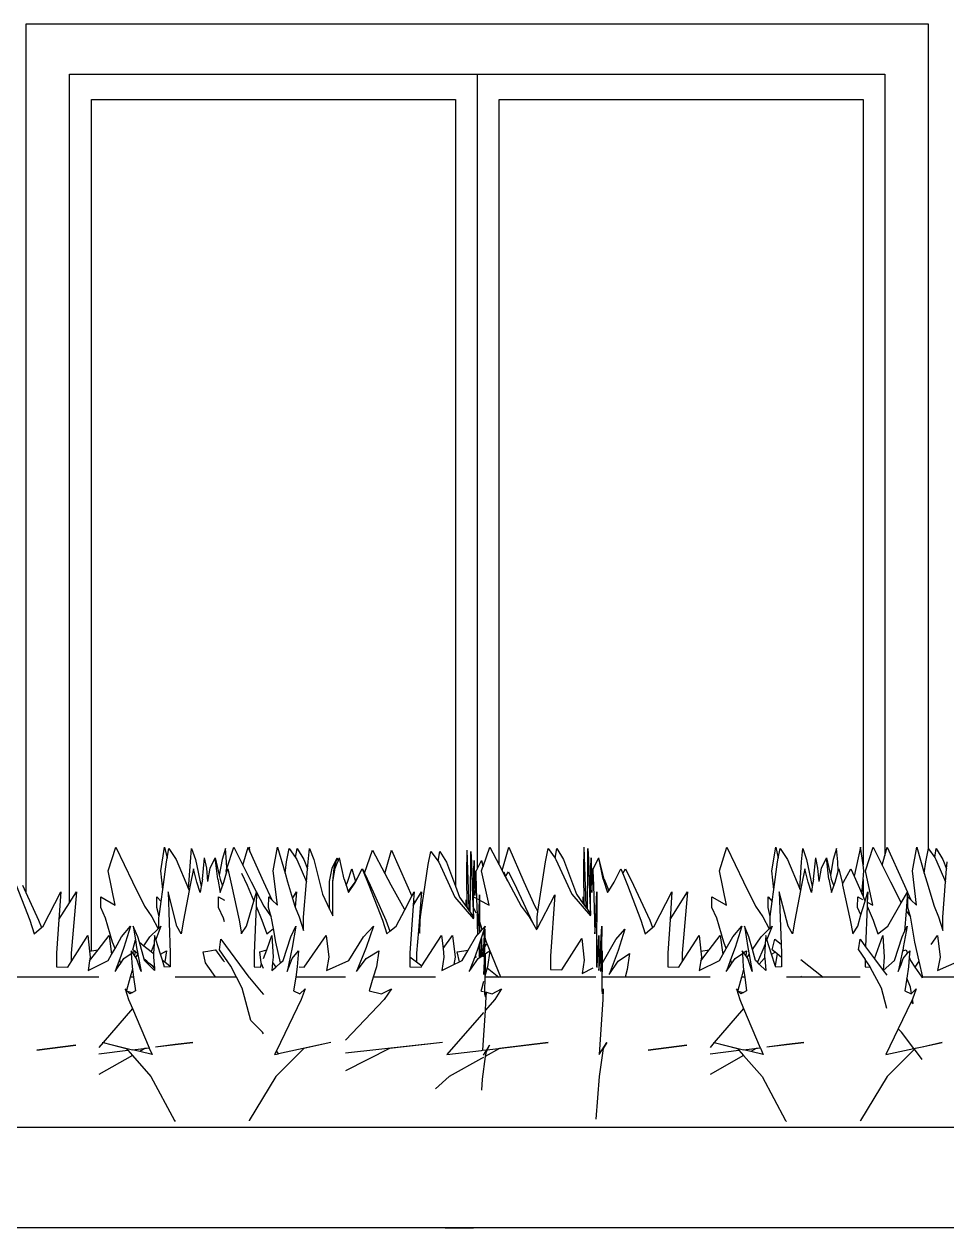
# Model space of a CAD drawing. Header units: metres. Extents: x 24.9 to 56.5, y 18.8 to 36.5.
# Drawn here: x 53.179 to 55.019, y 28.05 to 30.45 of the extents above; entities that cross this region are included whole.
import ezdxf

# ---------------------------------------------------------------- set-up
doc = ezdxf.new("R2010")
doc.units = ezdxf.units.M
doc.layers.add('Edges', color=7, linetype='Continuous')

# ---------------------------------------------------------------- blocks, each defined once
blk = doc.blocks.new('House of 70 sq. m.(753 sq.ft) bk')
at = {"layer": 'Edges'}
for p, q in [((1.9961, 0.7078), (1.9961, -1.0233)), ((3.7961, 0.7078), (1.9961, 0.7078)), ((3.7961, -0.9366), (3.7961, 0.7078)), ((2.0833, 0.6078), (2.8961, 0.6078)), ((2.0833, -1.044), (2.0833, 0.6078)), ((2.8961, 0.6078), (2.8961, -0.9771)), ((2.8961, 0.6078), (3.709, 0.6078)), ((3.709, 0.6078), (3.709, -0.9498)), ((2.1269, -1.14), (2.1269, 0.5578)), ((2.1269, 0.5578), (2.8526, 0.5578)), ((2.8526, 0.5578), (2.8526, -1.0106)), ((2.9397, -0.9685), (2.9397, 0.5578)), ((2.9397, 0.5578), (3.6654, 0.5578)), ((3.6654, 0.5578), (3.6654, -0.9685)), ((2.1606, -0.98), (2.1754, -0.9331)), ((2.1754, -0.9331), (2.2087, -1.0024)), ((2.2653, -0.98), (2.2728, -0.9331)), ((2.2728, -0.9331), (2.2781, -0.9547)), ((2.2781, -0.9547), (2.2816, -0.9359)), ((2.2816, -0.9359), (2.2961, -0.9574)), ((2.3244, -0.9621), (2.3269, -0.9359)), ((2.3269, -0.9359), (2.3343, -0.9574)), ((2.3942, -0.9359), (2.3876, -0.9574)), ((2.3964, -0.9621), (2.3942, -0.9359)), ((2.3972, -0.9754), (2.411, -0.9331)), ((2.411, -0.9331), (2.4291, -0.9692)), ((2.4291, -0.9692), (2.4395, -0.9331)), ((2.4395, -0.9331), (2.4412, -0.9369)), ((2.442, -0.9331), (2.4412, -0.9369)), ((2.4431, -0.9414), (2.442, -0.9331)), ((2.4893, -0.98), (2.4982, -0.9331)), ((2.4982, -0.9331), (2.513, -0.9846)), ((2.5162, -0.9621), (2.5213, -0.9359)), ((2.5213, -0.9359), (2.534, -0.9539)), ((2.534, -0.9539), (2.5371, -0.9359)), ((2.5371, -0.9359), (2.5504, -0.9574)), ((2.5589, -0.9621), (2.5619, -0.9359)), ((2.5619, -0.9359), (2.5705, -0.9574)), ((2.9079, -0.9715), (2.9211, -0.9331)), ((2.9211, -0.9331), (2.9397, -0.9685)), ((2.9457, -0.9798), (2.959, -0.9331)), ((2.959, -0.9331), (2.9892, -1.0024)), ((3.032, -0.9621), (3.0374, -0.9359)), ((3.0374, -0.9359), (3.0517, -0.9553)), ((3.0517, -0.9553), (3.055, -0.9359)), ((3.055, -0.9359), (3.0681, -0.9574)), ((3.1087, -0.98), (3.1097, -0.9331)), ((3.1137, -1.0505), (3.1097, -0.9331)), ((3.1167, -0.9621), (3.117, -0.9359)), ((3.117, -0.9359), (3.118, -0.9574)), ((3.379, -0.98), (3.3938, -0.9331)), ((3.3938, -0.9331), (3.4272, -1.0024)), ((3.4837, -0.98), (3.4912, -0.9331)), ((3.4912, -0.9331), (3.4965, -0.9547)), ((3.4965, -0.9547), (3.5, -0.9359)), ((3.5, -0.9359), (3.5145, -0.9574)), ((3.5428, -0.9621), (3.5453, -0.9359)), ((3.5453, -0.9359), (3.5527, -0.9574)), ((3.6126, -0.9359), (3.6061, -0.9574)), ((3.6148, -0.9621), (3.6126, -0.9359)), ((3.6604, -0.9331), (3.6478, -0.9912)), ((3.6654, -0.9685), (3.6604, -0.9331)), ((3.67, -0.98), (3.6853, -0.9331)), ((3.6853, -0.9331), (3.7034, -0.9692)), ((3.709, -0.9498), (3.7138, -0.9331)), ((3.7138, -0.9331), (3.7445, -1.0024)), ((3.7637, -0.98), (3.7725, -0.9331)), ((3.7725, -0.9331), (3.7874, -0.9846)), ((3.7905, -0.9621), (3.7956, -0.9359)), ((3.7956, -0.9359), (3.7961, -0.9366)), ((3.8083, -0.9539), (3.8114, -0.9359)), ((3.8114, -0.9359), (3.8247, -0.9574)), ((2.2767, -0.9621), (2.2781, -0.9547)), ((2.2961, -0.9574), (2.3207, -1.0162)), ((2.3343, -0.9574), (2.3458, -1.0116)), ((2.3483, -0.9967), (2.3526, -0.9542)), ((2.357, -0.975), (2.3526, -0.9542)), ((2.3641, -0.975), (2.3739, -0.9542)), ((2.3739, -0.9542), (2.3818, -0.9886)), ((2.3789, -0.9967), (2.3739, -0.9542)), ((2.3876, -0.9574), (2.3818, -0.9886)), ((2.4412, -0.9369), (2.4431, -0.9414)), ((2.4431, -0.9414), (2.4702, -1.0024)), ((2.534, -0.9539), (2.5364, -0.9574)), ((2.5364, -0.9574), (2.5557, -1.0019)), ((2.5504, -0.9574), (2.5577, -0.9765)), ((2.5705, -0.9574), (2.5879, -1.0268)), ((2.607, -0.975), (2.6172, -0.9542)), ((2.6113, -0.975), (2.6172, -0.9542)), ((2.6172, -0.9542), (2.6188, -0.9612)), ((2.6188, -0.9612), (2.6218, -0.9542)), ((2.6308, -0.9967), (2.6218, -0.9542)), ((2.6718, -0.9849), (2.6876, -0.9389)), ((2.6876, -0.9389), (2.7123, -0.9856)), ((2.7123, -0.9856), (2.7256, -0.9389)), ((2.7256, -0.9389), (2.7557, -1.0081)), ((2.7985, -0.9678), (2.8039, -0.9416)), ((2.8039, -0.9416), (2.8183, -0.961)), ((2.8183, -0.961), (2.8216, -0.9416)), ((2.8216, -0.9416), (2.8347, -0.9631)), ((2.8753, -0.9857), (2.8763, -0.9389)), ((2.8802, -1.0562), (2.8763, -0.9389)), ((2.8832, -0.9678), (2.8836, -0.9416)), ((2.8836, -0.9416), (2.8846, -0.9631)), ((2.8892, -0.9808), (2.8899, -0.9599)), ((2.8899, -0.9599), (2.8905, -0.9991)), ((2.8961, -0.9771), (2.905, -0.9599)), ((2.905, -0.9599), (2.9079, -0.9715)), ((2.905, -0.9599), (2.9075, -0.9724)), ((3.0517, -0.9553), (3.0532, -0.9574)), ((3.0532, -0.9574), (3.0849, -1.0268)), ((3.0681, -0.9574), (3.0943, -1.0268)), ((3.118, -0.9574), (3.12, -1.0268)), ((3.1226, -0.975), (3.1233, -0.9542)), ((3.1233, -0.9542), (3.1239, -0.9934)), ((3.1277, -0.975), (3.1384, -0.9542)), ((3.149, -0.9967), (3.1384, -0.9542)), ((3.1472, -0.9967), (3.1384, -0.9542)), ((3.4951, -0.9621), (3.4965, -0.9547)), ((3.5145, -0.9574), (3.5391, -1.0162)), ((3.5527, -0.9574), (3.5642, -1.0116)), ((3.5667, -0.9967), (3.5711, -0.9542)), ((3.5755, -0.975), (3.5711, -0.9542)), ((3.5826, -0.975), (3.5923, -0.9542)), ((3.5923, -0.9542), (3.6002, -0.9886)), ((3.5973, -0.9967), (3.5923, -0.9542)), ((3.6061, -0.9574), (3.6002, -0.9886)), ((3.7034, -0.9692), (3.709, -0.9498)), ((3.7961, -0.9366), (3.8083, -0.9539)), ((3.8083, -0.9539), (3.8107, -0.9574)), ((3.8107, -0.9574), (3.83, -1.0019)), ((3.8247, -0.9574), (3.832, -0.9765)), ((2.1747, -1.0488), (2.1606, -0.98)), ((2.2692, -1.0175), (2.2653, -0.98)), ((2.2692, -1.0175), (2.2767, -0.9621)), ((2.3207, -1.0162), (2.3244, -0.9621)), ((2.3307, -0.9766), (2.3241, -1.0088)), ((2.3373, -1.0027), (2.3307, -0.9766)), ((2.3592, -1.0013), (2.357, -0.975)), ((2.3592, -1.0013), (2.3641, -0.975)), ((2.3957, -0.98), (2.3972, -0.9754)), ((2.3966, -0.9842), (2.3957, -0.98)), ((2.3972, -0.9754), (2.3964, -0.9621)), ((2.3966, -0.9842), (2.3988, -0.9766)), ((2.3988, -0.9766), (2.4063, -1.0088)), ((2.4291, -0.9692), (2.4457, -1.0024)), ((2.4978, -1.0488), (2.4893, -0.98)), ((2.513, -0.9846), (2.5162, -0.9621)), ((2.5557, -1.0019), (2.5577, -0.9765)), ((2.5577, -0.9765), (2.5589, -0.9621)), ((2.6019, -1.0013), (2.607, -0.975)), ((2.6084, -1.0013), (2.6129, -0.975)), ((2.6084, -1.0013), (2.6113, -0.975)), ((2.6129, -0.975), (2.6172, -0.9651)), ((2.6172, -0.9651), (2.6188, -0.9612)), ((2.6376, -1.0027), (2.6464, -0.9766)), ((2.6464, -0.9766), (2.6532, -1.0016)), ((2.6578, -0.9939), (2.6667, -0.9766)), ((2.6667, -0.9766), (2.6672, -0.9778)), ((2.6672, -0.9778), (2.6678, -0.9766)), ((2.6672, -0.9778), (2.6802, -1.0088)), ((2.6678, -0.9766), (2.6718, -0.9849)), ((2.7839, -1.0669), (2.7985, -0.9678)), ((2.8183, -0.961), (2.8198, -0.9631)), ((2.8198, -0.9631), (2.8515, -1.0325)), ((2.8347, -0.9631), (2.8526, -1.0106)), ((2.8824, -1.0629), (2.8832, -0.9678)), ((2.8846, -0.9631), (2.8866, -1.0325)), ((2.8889, -1.007), (2.8892, -0.9808)), ((2.8931, -0.9866), (2.8932, -0.9823)), ((2.8932, -0.9823), (2.8933, -0.9853)), ((2.8933, -0.9853), (2.8943, -0.9808)), ((2.8943, -0.9808), (2.8961, -0.9771)), ((2.9049, -0.98), (2.9075, -0.9724)), ((2.9203, -1.0488), (2.9049, -0.98)), ((2.9075, -0.9724), (2.9079, -0.9715)), ((2.9397, -0.9685), (2.9457, -0.9798)), ((2.9457, -0.9798), (2.9481, -0.9843)), ((2.9481, -0.9843), (2.9491, -0.9823)), ((2.9491, -0.9823), (2.9528, -0.9914)), ((2.9528, -0.9914), (2.9584, -0.9823)), ((2.9584, -0.9823), (2.9745, -1.0145)), ((3.0173, -1.0612), (3.032, -0.9621)), ((3.1096, -1.0485), (3.1087, -0.98)), ((3.1158, -1.0571), (3.1167, -0.9621)), ((3.1223, -1.0013), (3.1226, -0.975)), ((3.1239, -0.9934), (3.1265, -0.9809)), ((3.1257, -1.0027), (3.1265, -0.9809)), ((3.1265, -0.9809), (3.1267, -0.9766)), ((3.1267, -0.9796), (3.1277, -0.975)), ((3.1267, -0.9766), (3.1267, -0.9796)), ((3.1267, -0.9796), (3.1277, -1.0088)), ((3.1692, -1.0027), (3.1825, -0.9766)), ((3.1825, -0.9766), (3.1862, -0.9857)), ((3.1862, -0.9857), (3.1918, -0.9766)), ((3.1918, -0.9766), (3.2079, -1.0088)), ((3.3931, -1.0488), (3.379, -0.98)), ((3.4876, -1.0175), (3.4837, -0.98)), ((3.4876, -1.0175), (3.4951, -0.9621)), ((3.5391, -1.0162), (3.5428, -0.9621)), ((3.5491, -0.9766), (3.5425, -1.0088)), ((3.5557, -1.0027), (3.5491, -0.9766)), ((3.5777, -1.0013), (3.5755, -0.975)), ((3.5777, -1.0013), (3.5826, -0.975)), ((3.6097, -1.0027), (3.616, -0.981)), ((3.616, -0.981), (3.6148, -0.9621)), ((3.616, -0.981), (3.6172, -0.9766)), ((3.6172, -0.9766), (3.6241, -1.0061)), ((3.6265, -1.0027), (3.6412, -0.9766)), ((3.6412, -0.9766), (3.6478, -0.9912)), ((3.667, -0.98), (3.6654, -0.9685)), ((3.6654, -0.9977), (3.667, -0.98)), ((3.6846, -1.0488), (3.67, -0.98)), ((3.7034, -0.9692), (3.72, -1.0024)), ((3.7721, -1.0488), (3.7637, -0.98)), ((3.7874, -0.9846), (3.7905, -0.9621)), ((3.83, -1.0019), (3.832, -0.9765)), ((3.832, -0.9765), (3.8332, -0.9621)), ((2.2087, -1.0024), (2.2327, -1.0505)), ((2.3439, -1.0235), (2.3373, -1.0027)), ((2.3483, -0.9967), (2.3458, -1.0116)), ((2.3789, -0.9967), (2.3838, -1.0235)), ((2.3818, -0.9886), (2.3836, -0.9967)), ((2.3836, -0.9967), (2.3886, -1.0103)), ((2.3886, -1.0103), (2.3913, -1.0027)), ((2.3913, -1.0027), (2.3966, -0.9842)), ((2.4264, -0.9847), (2.4374, -1.0088)), ((2.4457, -1.0024), (2.4562, -1.0227)), ((2.4702, -1.0024), (2.4864, -1.0378)), ((2.513, -0.9846), (2.5182, -1.0024)), ((2.5182, -1.0024), (2.5281, -1.0355)), ((2.5499, -1.0725), (2.5557, -1.0019)), ((2.6018, -1.0564), (2.6019, -1.0013)), ((2.6083, -1.0701), (2.6084, -1.0013)), ((2.6308, -0.9967), (2.6349, -1.0091)), ((2.6349, -1.0091), (2.6376, -1.0027)), ((2.639, -1.0213), (2.6526, -1.0027)), ((2.6397, -1.0235), (2.6532, -1.0027)), ((2.6526, -1.0027), (2.6532, -1.0016)), ((2.6532, -1.0027), (2.6578, -0.9939)), ((2.6532, -1.0016), (2.6578, -0.9939)), ((2.6718, -0.9849), (2.6831, -1.0088)), ((2.7123, -0.9856), (2.7242, -1.0081)), ((2.8762, -1.0542), (2.8753, -0.9857)), ((2.8889, -1.0322), (2.8889, -1.007)), ((2.8905, -0.9991), (2.8931, -0.9866)), ((2.8905, -0.9991), (2.8906, -1.0024)), ((2.8906, -1.0024), (2.8912, -1.0292)), ((2.8922, -1.0084), (2.8931, -0.9866)), ((2.8933, -0.9853), (2.8942, -1.0145)), ((2.9481, -0.9843), (2.9563, -0.9999)), ((2.9528, -0.9914), (2.9563, -0.9999)), ((2.9563, -0.9999), (2.9576, -1.0024)), ((2.9576, -1.0024), (2.9838, -1.0505)), ((2.9892, -1.0024), (3.0108, -1.0505)), ((3.1222, -1.0662), (3.1223, -1.0013)), ((3.1239, -0.9934), (3.124, -0.9967)), ((3.124, -0.9967), (3.1246, -1.0235)), ((3.1246, -1.0235), (3.1257, -1.0027)), ((3.1472, -0.9967), (3.156, -1.0235)), ((3.149, -0.9967), (3.1583, -1.0199)), ((3.1583, -1.0199), (3.1692, -1.0027)), ((3.1862, -0.9857), (3.1958, -1.0088)), ((3.4272, -1.0024), (3.4511, -1.0505)), ((3.5623, -1.0235), (3.5557, -1.0027)), ((3.5667, -0.9967), (3.5642, -1.0116)), ((3.5973, -0.9967), (3.6023, -1.0235)), ((3.6002, -0.9886), (3.6021, -0.9967)), ((3.6021, -0.9967), (3.607, -1.0103)), ((3.607, -1.0103), (3.6097, -1.0027)), ((3.6241, -1.0061), (3.6265, -1.0027)), ((3.6241, -1.0061), (3.6247, -1.0088)), ((3.6478, -0.9912), (3.6558, -1.0088)), ((3.6629, -1.0254), (3.6654, -0.9977)), ((3.6654, -0.9977), (3.6654, -1.0314)), ((3.72, -1.0024), (3.7415, -1.0441)), ((3.7445, -1.0024), (3.7538, -1.0228)), ((3.7874, -0.9846), (3.7925, -1.0024)), ((3.7925, -1.0024), (3.8069, -1.0505)), ((3.8242, -1.0725), (3.83, -1.0019)), ((1.9773, -1.0088), (2.004, -1.0787)), ((1.9895, -1.0088), (1.9961, -1.0233)), ((1.9961, -1.0233), (2.0217, -1.0787)), ((2.0307, -1.0903), (2.0661, -1.0222)), ((2.0661, -1.0222), (2.0623, -1.0773)), ((2.0833, -1.044), (2.097, -1.0222)), ((2.097, -1.0222), (2.0866, -1.1446)), ((2.2659, -1.0414), (2.2692, -1.0175)), ((2.2798, -1.0222), (2.2841, -1.1446)), ((2.2975, -1.0903), (2.2798, -1.0222)), ((2.322, -1.0195), (2.3108, -1.0787)), ((2.3207, -1.0162), (2.322, -1.0195)), ((2.3241, -1.0088), (2.322, -1.0195)), ((2.3458, -1.0116), (2.3439, -1.0235)), ((2.3838, -1.0235), (2.3886, -1.0103)), ((2.4063, -1.0088), (2.4213, -1.0787)), ((2.4374, -1.0088), (2.4509, -1.0407)), ((2.4509, -1.0407), (2.4562, -1.0227)), ((2.4563, -1.0229), (2.4552, -1.0509)), ((2.4562, -1.0227), (2.4563, -1.0222)), ((2.4563, -1.0222), (2.4563, -1.0229)), ((2.4563, -1.0229), (2.4706, -1.0505)), ((2.5281, -1.0355), (2.5357, -1.0222)), ((2.5357, -1.0222), (2.5334, -1.0525)), ((2.5879, -1.0268), (2.6018, -1.0564)), ((2.6349, -1.0091), (2.639, -1.0213)), ((2.639, -1.0213), (2.6397, -1.0235)), ((2.6802, -1.0088), (2.7073, -1.0787)), ((2.6831, -1.0088), (2.7137, -1.0787)), ((2.7242, -1.0081), (2.7504, -1.0562)), ((2.7516, -1.0578), (2.7659, -1.0307)), ((2.7557, -1.0081), (2.7659, -1.0307)), ((2.7659, -1.0307), (2.7704, -1.0222)), ((2.7704, -1.0222), (2.7693, -1.0382)), ((2.772, -1.0442), (2.7851, -1.0222)), ((2.7851, -1.0222), (2.7818, -1.0635)), ((2.8526, -1.0106), (2.8608, -1.0325)), ((2.8912, -1.0292), (2.8922, -1.0084)), ((2.8942, -1.0145), (2.8948, -1.0354)), ((2.9006, -1.0384), (2.901, -1.0279)), ((2.901, -1.0279), (2.9009, -1.0386)), ((2.9745, -1.0145), (3.0061, -1.0831)), ((3.0157, -1.096), (3.0511, -1.0279)), ((3.0511, -1.0279), (3.0425, -1.1504)), ((3.0849, -1.0268), (3.1222, -1.0702)), ((3.0943, -1.0268), (3.1077, -1.0458)), ((3.12, -1.0268), (3.1221, -1.066)), ((3.1277, -1.0088), (3.1297, -1.0787)), ((3.1317, -1.0903), (3.1344, -1.0222)), ((3.1344, -1.0222), (3.1337, -1.1446)), ((3.156, -1.0235), (3.1583, -1.0199)), ((3.1958, -1.0088), (3.2224, -1.0787)), ((3.2079, -1.0088), (3.2402, -1.0787)), ((3.2491, -1.0903), (3.2845, -1.0222)), ((3.2807, -1.0773), (3.3154, -1.0222)), ((3.2845, -1.0222), (3.2807, -1.0773)), ((3.3154, -1.0222), (3.305, -1.1446)), ((3.4844, -1.0414), (3.4876, -1.0175)), ((3.5159, -1.0903), (3.4983, -1.0222)), ((3.4983, -1.0222), (3.5019, -1.1265)), ((3.5405, -1.0195), (3.5292, -1.0787)), ((3.5391, -1.0162), (3.5405, -1.0195)), ((3.5425, -1.0088), (3.5405, -1.0195)), ((3.5642, -1.0116), (3.5623, -1.0235)), ((3.6023, -1.0235), (3.607, -1.0103)), ((3.6247, -1.0088), (3.6397, -1.0787)), ((3.6558, -1.0088), (3.6629, -1.0254)), ((3.6629, -1.0254), (3.6654, -1.0314)), ((3.6654, -1.0314), (3.6685, -1.0388)), ((3.6707, -1.036), (3.6747, -1.0222)), ((3.6747, -1.0222), (3.6739, -1.0429)), ((3.7415, -1.0441), (3.7538, -1.0228)), ((3.754, -1.0233), (3.7512, -1.0597)), ((3.7538, -1.0228), (3.7541, -1.0222)), ((3.7541, -1.0222), (3.754, -1.0233)), ((3.754, -1.0233), (3.7607, -1.0378)), ((2.0623, -1.0773), (2.0833, -1.044)), ((2.1457, -1.0532), (2.1458, -1.0321)), ((2.1552, -1.0746), (2.1457, -1.0532)), ((2.1458, -1.0321), (2.1747, -1.0488)), ((2.2327, -1.0505), (2.2472, -1.0721)), ((2.2577, -1.0321), (2.2659, -1.0414)), ((2.2577, -1.0532), (2.2577, -1.0321)), ((2.2618, -1.0716), (2.2577, -1.0532)), ((2.2618, -1.0716), (2.2659, -1.0414)), ((2.3802, -1.0532), (2.3803, -1.0321)), ((2.3901, -1.0746), (2.3802, -1.0532)), ((2.3803, -1.0321), (2.3924, -1.0388)), ((2.4363, -1.0903), (2.4509, -1.0407)), ((2.4552, -1.0509), (2.4515, -1.1446)), ((2.4552, -1.0509), (2.4669, -1.0787)), ((2.4706, -1.0505), (2.4854, -1.0718)), ((2.4804, -1.0532), (2.4805, -1.0321)), ((2.4854, -1.0718), (2.4804, -1.0532)), ((2.4805, -1.0321), (2.4864, -1.0378)), ((2.4864, -1.0378), (2.4978, -1.0488)), ((2.5281, -1.0355), (2.5325, -1.0505)), ((2.5325, -1.0505), (2.5334, -1.0525)), ((2.5334, -1.0525), (2.5412, -1.0721)), ((2.7684, -1.0501), (2.7617, -1.1446)), ((2.7693, -1.0382), (2.7684, -1.0501)), ((2.7684, -1.0501), (2.772, -1.0442)), ((2.7693, -1.0382), (2.772, -1.0442)), ((2.8515, -1.0325), (2.8888, -1.0759)), ((2.8608, -1.0325), (2.8743, -1.0515)), ((2.8743, -1.0379), (2.8762, -1.0542)), ((2.8743, -1.0515), (2.8743, -1.0379)), ((2.8743, -1.0515), (2.8762, -1.0542)), ((2.8762, -1.0542), (2.8804, -1.0601)), ((2.8866, -1.0325), (2.8887, -1.0717)), ((2.8886, -1.0532), (2.8887, -1.0321)), ((2.8888, -1.0537), (2.8886, -1.0532)), ((2.8887, -1.0321), (2.8889, -1.0322)), ((2.894, -1.0644), (2.8888, -1.0537)), ((2.8888, -1.0719), (2.8888, -1.0537)), ((2.8889, -1.0322), (2.894, -1.0349)), ((2.8948, -1.0354), (2.9006, -1.0384)), ((2.8948, -1.0354), (2.8958, -1.068)), ((2.8991, -1.0749), (2.9006, -1.0384)), ((2.9009, -1.0386), (2.9007, -1.0798)), ((2.9009, -1.0386), (2.9203, -1.0488)), ((2.9838, -1.0505), (2.9997, -1.0721)), ((3.0108, -1.0505), (3.0173, -1.0612)), ((3.1077, -1.0321), (3.1096, -1.0485)), ((3.1077, -1.0458), (3.1077, -1.0321)), ((3.1077, -1.0458), (3.1096, -1.0485)), ((3.1096, -1.0485), (3.1138, -1.0544)), ((3.1137, -1.0505), (3.1138, -1.0544)), ((3.1138, -1.0544), (3.1158, -1.0571)), ((3.3641, -1.0532), (3.3642, -1.0321)), ((3.3736, -1.0746), (3.3641, -1.0532)), ((3.3642, -1.0321), (3.3931, -1.0488)), ((3.4511, -1.0505), (3.4656, -1.0721)), ((3.4761, -1.0532), (3.4762, -1.0321)), ((3.4803, -1.0716), (3.4761, -1.0532)), ((3.4762, -1.0321), (3.4844, -1.0414)), ((3.4803, -1.0716), (3.4844, -1.0414)), ((3.6545, -1.0532), (3.6547, -1.0321)), ((3.6613, -1.0679), (3.6545, -1.0532)), ((3.6547, -1.0321), (3.6645, -1.0376)), ((3.6645, -1.0572), (3.6693, -1.0407)), ((3.6707, -1.036), (3.6685, -1.0388)), ((3.6685, -1.0388), (3.6691, -1.0402)), ((3.6691, -1.0402), (3.6694, -1.0404)), ((3.6691, -1.0402), (3.6693, -1.0407)), ((3.6693, -1.0407), (3.6694, -1.0404)), ((3.6694, -1.0404), (3.6707, -1.036)), ((3.6736, -1.0509), (3.6704, -1.1316)), ((3.6739, -1.0429), (3.6736, -1.0509)), ((3.6736, -1.0509), (3.6853, -1.0787)), ((3.6739, -1.0429), (3.6846, -1.0488)), ((3.7149, -1.0903), (3.7415, -1.0441)), ((3.7547, -1.0532), (3.7548, -1.0321)), ((3.7597, -1.0718), (3.7547, -1.0532)), ((3.7548, -1.0321), (3.7607, -1.0378)), ((3.7607, -1.0378), (3.7721, -1.0488)), ((3.8069, -1.0505), (3.8155, -1.0721)), ((2.004, -1.0787), (2.0129, -1.1057)), ((2.0217, -1.0787), (2.0275, -1.0931)), ((2.0623, -1.0773), (2.0575, -1.1446)), ((2.1694, -1.1226), (2.1552, -1.0746)), ((2.2472, -1.0721), (2.26, -1.096)), ((2.2616, -1.0945), (2.2617, -1.0725)), ((2.2617, -1.0725), (2.2618, -1.0716)), ((2.3108, -1.0787), (2.3063, -1.1057)), ((2.3924, -1.0821), (2.3901, -1.0746)), ((2.4213, -1.0787), (2.4263, -1.1057)), ((2.4669, -1.0787), (2.4768, -1.1057)), ((2.4861, -1.0746), (2.4854, -1.0718)), ((2.4898, -1.0955), (2.4861, -1.0746)), ((2.5412, -1.0721), (2.5499, -1.099)), ((2.5499, -1.099), (2.5499, -1.0725)), ((2.6018, -1.0564), (2.6083, -1.0701)), ((2.6083, -1.0701), (2.6083, -1.0702)), ((2.7073, -1.0787), (2.7163, -1.1057)), ((2.7137, -1.0787), (2.7221, -1.1008)), ((2.7344, -1.0903), (2.7516, -1.0578)), ((2.7504, -1.0562), (2.7516, -1.0578)), ((2.7818, -1.0635), (2.7789, -1.0994)), ((2.7818, -1.0635), (2.7839, -1.0669)), ((2.7821, -1.1047), (2.7822, -1.0783)), ((2.7822, -1.0783), (2.7839, -1.0669)), ((2.8802, -1.0562), (2.8804, -1.0601)), ((2.8804, -1.0601), (2.8824, -1.0629)), ((2.8824, -1.0629), (2.8881, -1.071)), ((2.8887, -1.0717), (2.8888, -1.0719)), ((2.8887, -1.0717), (2.8888, -1.0741)), ((2.8888, -1.0741), (2.8888, -1.0719)), ((2.8888, -1.0759), (2.8888, -1.0741)), ((2.899, -1.0746), (2.8958, -1.068)), ((2.8958, -1.068), (2.8963, -1.0845)), ((2.8983, -1.096), (2.8991, -1.0749)), ((2.8991, -1.0749), (2.899, -1.0746)), ((2.9007, -1.0798), (2.9006, -1.1037)), ((2.9063, -1.0971), (2.9007, -1.0798)), ((2.9997, -1.0721), (3.0061, -1.0831)), ((3.0155, -1.0962), (3.0156, -1.0725)), ((3.0156, -1.0725), (3.0173, -1.0612)), ((3.1158, -1.0571), (3.1215, -1.0652)), ((3.1221, -1.066), (3.1222, -1.0662)), ((3.1221, -1.066), (3.1222, -1.0683)), ((3.1222, -1.0683), (3.1222, -1.0662)), ((3.1222, -1.0702), (3.1222, -1.0683)), ((3.1297, -1.0787), (3.1304, -1.1057)), ((3.2224, -1.0787), (3.2313, -1.1057)), ((3.2402, -1.0787), (3.2459, -1.0931)), ((3.2807, -1.0773), (3.2759, -1.1446)), ((3.3878, -1.1226), (3.3736, -1.0746)), ((3.4656, -1.0721), (3.4785, -1.096)), ((3.4801, -1.0725), (3.4803, -1.0716)), ((3.4801, -1.0945), (3.4801, -1.0725)), ((3.5292, -1.0787), (3.5248, -1.1057)), ((3.6397, -1.0787), (3.6447, -1.1057)), ((3.6548, -1.0903), (3.6613, -1.0679)), ((3.6613, -1.0679), (3.6645, -1.0572)), ((3.6853, -1.0787), (3.6952, -1.1057)), ((3.7512, -1.0597), (3.748, -1.1015)), ((3.7512, -1.0597), (3.7597, -1.0718)), ((3.7604, -1.0746), (3.7597, -1.0718)), ((3.7689, -1.1226), (3.7604, -1.0746)), ((3.8155, -1.0721), (3.8242, -1.099)), ((3.8242, -1.099), (3.8242, -1.0725)), ((2.0129, -1.1057), (2.0275, -1.0931)), ((2.0275, -1.0931), (2.0307, -1.0903)), ((2.1873, -1.1117), (2.2052, -1.0908)), ((2.2052, -1.0908), (2.1919, -1.1333)), ((2.2195, -1.1117), (2.2106, -1.0908)), ((2.2106, -1.0908), (2.2148, -1.1178)), ((2.2438, -1.1117), (2.26, -1.096)), ((2.2654, -1.0908), (2.2555, -1.1172)), ((2.26, -1.096), (2.2616, -1.0945)), ((2.2616, -1.0945), (2.2654, -1.0908)), ((2.3063, -1.1057), (2.2975, -1.0903)), ((2.4264, -1.1055), (2.4363, -1.0903)), ((2.4768, -1.1057), (2.4898, -1.0955)), ((2.4946, -1.1226), (2.4898, -1.0955)), ((2.5246, -1.1117), (2.5347, -1.0908)), ((2.5347, -1.0908), (2.5272, -1.1333)), ((2.6698, -1.1117), (2.6896, -1.0908)), ((2.6896, -1.0908), (2.6749, -1.1333)), ((2.7163, -1.1057), (2.7221, -1.1008)), ((2.7221, -1.1008), (2.7344, -1.0903)), ((2.7789, -1.0994), (2.7752, -1.1446)), ((2.7789, -1.0994), (2.7821, -1.1047)), ((2.8963, -1.0845), (2.8968, -1.1079)), ((2.8973, -1.1074), (2.8983, -1.096)), ((2.8973, -1.1074), (2.9006, -1.1037)), ((2.908, -1.1025), (2.9004, -1.1265)), ((2.9006, -1.1037), (2.9063, -1.0971)), ((2.9063, -1.0971), (2.9118, -1.0908)), ((2.9118, -1.0908), (2.908, -1.1025)), ((2.9106, -1.1104), (2.908, -1.1025)), ((2.9106, -1.1104), (2.9115, -1.0966)), ((2.9115, -1.0966), (2.9111, -1.1121)), ((3.0061, -1.0831), (3.0144, -1.0971)), ((3.0144, -1.0971), (3.0155, -1.0962)), ((3.0144, -1.0971), (3.0149, -1.0979)), ((3.0155, -1.0962), (3.0157, -1.096)), ((3.1304, -1.1057), (3.1317, -1.0903)), ((3.1436, -1.1117), (3.1449, -1.0908)), ((3.1449, -1.0908), (3.1439, -1.1333)), ((3.1723, -1.1174), (3.1902, -1.0966)), ((3.1902, -1.0966), (3.1769, -1.139)), ((3.2313, -1.1057), (3.2459, -1.0931)), ((3.2459, -1.0931), (3.2491, -1.0903)), ((3.4057, -1.1117), (3.4236, -1.0908)), ((3.4236, -1.0908), (3.4103, -1.1333)), ((3.429, -1.0908), (3.4356, -1.1333)), ((3.4379, -1.1117), (3.429, -1.0908)), ((3.4622, -1.1117), (3.4785, -1.096)), ((3.4839, -1.0908), (3.4739, -1.1172)), ((3.4785, -1.096), (3.4801, -1.0945)), ((3.4801, -1.0945), (3.4839, -1.0908)), ((3.5248, -1.1057), (3.5159, -1.0903)), ((3.6447, -1.1057), (3.6548, -1.0903)), ((3.6952, -1.1057), (3.7149, -1.0903)), ((3.7431, -1.1117), (3.748, -1.1015)), ((3.7531, -1.0908), (3.7457, -1.1333)), ((3.748, -1.1015), (3.7531, -1.0908)), ((2.0866, -1.1617), (2.12, -1.1094)), ((2.12, -1.1094), (2.1234, -1.1407)), ((2.1404, -1.1377), (2.1623, -1.1094)), ((2.1623, -1.1094), (2.1672, -1.1472)), ((2.1741, -1.135), (2.1694, -1.1226)), ((2.1741, -1.135), (2.1873, -1.1117)), ((2.2099, -1.1377), (2.2148, -1.1178)), ((2.2148, -1.1178), (2.2172, -1.1333)), ((2.2226, -1.1226), (2.2195, -1.1117)), ((2.232, -1.1561), (2.2226, -1.1226)), ((2.2226, -1.1226), (2.2315, -1.1296)), ((2.2315, -1.1296), (2.2438, -1.1117)), ((2.2521, -1.1261), (2.2494, -1.1333)), ((2.2521, -1.1261), (2.2511, -1.1448)), ((2.253, -1.1094), (2.2521, -1.1261)), ((2.2555, -1.1172), (2.253, -1.1094)), ((2.2647, -1.1462), (2.2555, -1.1172)), ((2.3821, -1.1377), (2.3851, -1.1168)), ((2.3851, -1.1168), (2.441, -1.1922)), ((2.4263, -1.1057), (2.4264, -1.1055)), ((2.4765, -1.1377), (2.4867, -1.1094)), ((2.4867, -1.1094), (2.4893, -1.1524)), ((2.504, -1.1639), (2.4946, -1.1226)), ((2.5096, -1.159), (2.5246, -1.1117)), ((2.551, -1.1722), (2.5953, -1.1094)), ((2.5953, -1.1094), (2.6005, -1.1524)), ((2.6402, -1.159), (2.6698, -1.1117)), ((2.7861, -1.1697), (2.8252, -1.1094)), ((2.8252, -1.1094), (2.828, -1.1353)), ((2.828, -1.1353), (2.847, -1.1094)), ((2.847, -1.1094), (2.8524, -1.1524)), ((2.8783, -1.1383), (2.8936, -1.1117)), ((2.8936, -1.1117), (2.8968, -1.1079)), ((2.8968, -1.1079), (2.8973, -1.1074)), ((2.9004, -1.1265), (2.8983, -1.1333)), ((2.9004, -1.1265), (2.9003, -1.1488)), ((2.9037, -1.1436), (2.905, -1.1151)), ((2.905, -1.1151), (2.9053, -1.1412)), ((2.9094, -1.1348), (2.9101, -1.1174)), ((2.9101, -1.1174), (2.9106, -1.1104)), ((2.9111, -1.1121), (2.9106, -1.1329)), ((2.9106, -1.1329), (2.9147, -1.1266)), ((2.9145, -1.1226), (2.9111, -1.1121)), ((2.9435, -1.1922), (2.9145, -1.1226)), ((3.0649, -1.1779), (3.105, -1.1151)), ((3.105, -1.1151), (3.1096, -1.1581)), ((3.1355, -1.1697), (3.1384, -1.111)), ((3.1384, -1.111), (3.1385, -1.1094)), ((3.1385, -1.1094), (3.1388, -1.1524)), ((3.1415, -1.159), (3.1436, -1.1117)), ((3.1456, -1.1648), (3.1723, -1.1174)), ((3.3051, -1.1617), (3.3384, -1.1094)), ((3.3384, -1.1094), (3.3418, -1.1407)), ((3.3588, -1.1377), (3.3807, -1.1094)), ((3.3807, -1.1094), (3.3856, -1.1472)), ((3.3925, -1.135), (3.3878, -1.1226)), ((3.3925, -1.135), (3.4057, -1.1117)), ((3.445, -1.1369), (3.4379, -1.1117)), ((3.445, -1.1369), (3.4622, -1.1117)), ((3.4705, -1.1261), (3.4678, -1.1333)), ((3.4705, -1.1261), (3.4691, -1.1524)), ((3.4714, -1.1094), (3.4705, -1.1261)), ((3.4739, -1.1172), (3.4714, -1.1094)), ((3.4831, -1.1462), (3.4739, -1.1172)), ((3.4842, -1.1377), (3.4894, -1.1168)), ((3.4894, -1.1168), (3.5019, -1.1265)), ((3.5019, -1.1265), (3.5025, -1.1446)), ((3.6564, -1.1377), (3.6594, -1.1168)), ((3.6594, -1.1168), (3.6704, -1.1316)), ((3.6884, -1.1559), (3.7051, -1.1094)), ((3.7051, -1.1094), (3.7077, -1.1524)), ((3.728, -1.159), (3.7431, -1.1117)), ((3.7776, -1.1606), (3.7689, -1.1226)), ((3.801, -1.1274), (3.8137, -1.1094)), ((3.8137, -1.1094), (3.8189, -1.1524)), ((2.0575, -1.1446), (2.0576, -1.1714)), ((2.0866, -1.1446), (2.0866, -1.1617)), ((2.1234, -1.1597), (2.1404, -1.1377)), ((2.1234, -1.1407), (2.1269, -1.14)), ((2.1234, -1.1407), (2.1246, -1.1524)), ((2.1269, -1.14), (2.1403, -1.1375)), ((2.1403, -1.1375), (2.1404, -1.1377)), ((2.1606, -1.159), (2.1672, -1.1472)), ((2.1672, -1.1472), (2.1741, -1.135)), ((2.1919, -1.1333), (2.1828, -1.1578)), ((2.192, -1.1548), (2.2063, -1.145)), ((2.206, -1.1395), (2.2063, -1.145)), ((2.2088, -1.1433), (2.206, -1.1395)), ((2.2063, -1.145), (2.2081, -1.1716)), ((2.2088, -1.1433), (2.2131, -1.1404)), ((2.2131, -1.1493), (2.2088, -1.1433)), ((2.2131, -1.1404), (2.2099, -1.1377)), ((2.2131, -1.1404), (2.2145, -1.1395)), ((2.2142, -1.1413), (2.2131, -1.1493)), ((2.2157, -1.1528), (2.2131, -1.1493)), ((2.2145, -1.1395), (2.2142, -1.1413)), ((2.2195, -1.1457), (2.2142, -1.1413)), ((2.2157, -1.1528), (2.2197, -1.1469)), ((2.2172, -1.1333), (2.2195, -1.1457)), ((2.2195, -1.1457), (2.2197, -1.1469)), ((2.2197, -1.1469), (2.226, -1.181)), ((2.2315, -1.1296), (2.246, -1.1409)), ((2.2494, -1.1333), (2.246, -1.1409)), ((2.246, -1.1409), (2.2511, -1.1448)), ((2.2511, -1.1448), (2.2507, -1.1524)), ((2.2647, -1.1462), (2.2767, -1.1395)), ((2.2686, -1.1585), (2.2647, -1.1462)), ((2.2767, -1.1395), (2.2731, -1.1619)), ((2.2841, -1.1446), (2.2841, -1.1705)), ((2.3495, -1.142), (2.3592, -1.1403)), ((2.3544, -1.1634), (2.3495, -1.142)), ((2.3592, -1.1403), (2.3739, -1.1377)), ((2.3739, -1.1377), (2.3746, -1.1375)), ((2.3746, -1.1375), (2.3895, -1.1592)), ((2.4049, -1.1706), (2.3821, -1.1377)), ((2.4515, -1.1446), (2.4515, -1.1714)), ((2.4627, -1.142), (2.4765, -1.1377)), ((2.4655, -1.1634), (2.4627, -1.142)), ((2.4703, -1.1549), (2.4765, -1.1377)), ((2.5272, -1.1333), (2.5172, -1.181)), ((2.5273, -1.1548), (2.5399, -1.1395)), ((2.5399, -1.1395), (2.5375, -1.1716)), ((2.6749, -1.1333), (2.6553, -1.181)), ((2.6751, -1.1548), (2.6999, -1.1395)), ((2.6999, -1.1395), (2.6951, -1.1716)), ((2.7617, -1.1446), (2.7617, -1.1516)), ((2.7617, -1.1516), (2.7617, -1.1714)), ((2.7617, -1.1516), (2.7753, -1.1617)), ((2.7752, -1.1446), (2.7753, -1.1617)), ((2.828, -1.1353), (2.8299, -1.1524)), ((2.8562, -1.142), (2.8783, -1.1383)), ((2.861, -1.1617), (2.8562, -1.142)), ((2.8664, -1.159), (2.8783, -1.1383)), ((2.8919, -1.1502), (2.8803, -1.181)), ((2.8983, -1.1333), (2.8919, -1.1502)), ((2.8919, -1.1502), (2.894, -1.1532)), ((2.9003, -1.1488), (2.9037, -1.1436)), ((2.9003, -1.1488), (2.9003, -1.1504)), ((2.9003, -1.1504), (2.9003, -1.1535)), ((2.9003, -1.1535), (2.9033, -1.1515)), ((2.9033, -1.1515), (2.9037, -1.1436)), ((2.9033, -1.1515), (2.9053, -1.1501)), ((2.9053, -1.1412), (2.9094, -1.1348)), ((2.9053, -1.1412), (2.9053, -1.1501)), ((2.9053, -1.1501), (2.9088, -1.1478)), ((2.9087, -1.152), (2.9088, -1.1478)), ((2.9088, -1.1478), (2.9094, -1.1348)), ((2.9103, -1.1468), (2.9091, -1.1868)), ((2.9105, -1.139), (2.9103, -1.1468)), ((2.9103, -1.1468), (2.9122, -1.1456)), ((2.9106, -1.1329), (2.9105, -1.139)), ((2.9105, -1.1605), (2.9122, -1.1456)), ((2.9122, -1.1456), (2.9119, -1.1773)), ((2.9122, -1.1455), (2.9147, -1.1438)), ((2.9122, -1.1452), (2.9122, -1.1455)), ((2.9122, -1.1455), (2.9122, -1.1456)), ((2.9147, -1.1438), (2.9212, -1.1395)), ((2.9212, -1.1395), (2.9168, -1.1716)), ((3.0425, -1.1504), (3.0426, -1.1771)), ((3.1337, -1.1446), (3.1337, -1.1706)), ((3.1439, -1.1333), (3.143, -1.1661)), ((3.1439, -1.1548), (3.1456, -1.1395)), ((3.1456, -1.1395), (3.1454, -1.1649)), ((3.1769, -1.139), (3.1592, -1.1868)), ((3.177, -1.1605), (3.1995, -1.1452)), ((3.1995, -1.1452), (3.1952, -1.1773)), ((3.2759, -1.1446), (3.276, -1.1714)), ((3.305, -1.1446), (3.3051, -1.1617)), ((3.3418, -1.1407), (3.3587, -1.1375)), ((3.3418, -1.1407), (3.3431, -1.1524)), ((3.3419, -1.1597), (3.3588, -1.1377)), ((3.3587, -1.1375), (3.3588, -1.1377)), ((3.379, -1.159), (3.3856, -1.1472)), ((3.3856, -1.1472), (3.3925, -1.135)), ((3.4103, -1.1333), (3.4012, -1.1578)), ((3.4104, -1.1548), (3.4248, -1.145)), ((3.4244, -1.1395), (3.4248, -1.145)), ((3.4272, -1.1433), (3.4244, -1.1395)), ((3.4248, -1.145), (3.4265, -1.1716)), ((3.4272, -1.1433), (3.4329, -1.1395)), ((3.4316, -1.1493), (3.4272, -1.1433)), ((3.4329, -1.1395), (3.4316, -1.1493)), ((3.4341, -1.1528), (3.4316, -1.1493)), ((3.4341, -1.1528), (3.4381, -1.1469)), ((3.4356, -1.1333), (3.4381, -1.1469)), ((3.4381, -1.1469), (3.4445, -1.181)), ((3.4512, -1.159), (3.445, -1.1369)), ((3.4678, -1.1333), (3.4547, -1.1625)), ((3.4831, -1.1462), (3.4899, -1.1424)), ((3.4903, -1.1689), (3.4831, -1.1462)), ((3.4899, -1.1424), (3.4842, -1.1377)), ((3.4941, -1.1459), (3.4899, -1.1424)), ((3.4941, -1.1459), (3.4903, -1.1689)), ((3.5025, -1.153), (3.4941, -1.1459)), ((3.5025, -1.1446), (3.5025, -1.153)), ((3.6564, -1.1377), (3.6699, -1.1572)), ((3.6704, -1.1316), (3.6884, -1.1559)), ((3.7443, -1.1398), (3.7396, -1.1621)), ((3.7454, -1.1346), (3.7443, -1.1398)), ((3.7443, -1.1398), (3.745, -1.1396)), ((3.7454, -1.1346), (3.745, -1.1396)), ((3.745, -1.1396), (3.7515, -1.1375)), ((3.7457, -1.1333), (3.7454, -1.1346)), ((3.7457, -1.1548), (3.7542, -1.1445)), ((3.7515, -1.1375), (3.7542, -1.1445)), ((3.7542, -1.1445), (3.7584, -1.1395)), ((3.7584, -1.1395), (3.7574, -1.1524)), ((2.0576, -1.1714), (2.0799, -1.1722)), ((2.0799, -1.1722), (2.0866, -1.1617)), ((2.1203, -1.1791), (2.1606, -1.159)), ((2.1234, -1.1597), (2.1203, -1.1791)), ((2.1246, -1.1524), (2.1234, -1.1597)), ((2.1742, -1.181), (2.1805, -1.1717)), ((2.1771, -1.1731), (2.1742, -1.181)), ((2.1828, -1.1578), (2.1771, -1.1731)), ((2.1771, -1.1731), (2.1805, -1.1717)), ((2.1805, -1.1717), (2.1854, -1.1646)), ((2.1854, -1.1646), (2.1828, -1.1578)), ((2.1854, -1.1646), (2.192, -1.1548)), ((2.2081, -1.1716), (2.2088, -1.1765)), ((2.2171, -1.1548), (2.2157, -1.1528)), ((2.226, -1.181), (2.2171, -1.1548)), ((2.2328, -1.159), (2.232, -1.1561)), ((2.2372, -1.1604), (2.232, -1.1561)), ((2.2363, -1.1625), (2.2328, -1.159)), ((2.2372, -1.1604), (2.2363, -1.1625)), ((2.2401, -1.1663), (2.2363, -1.1625)), ((2.2417, -1.1643), (2.2372, -1.1604)), ((2.2401, -1.1663), (2.2417, -1.1643)), ((2.2529, -1.1791), (2.2401, -1.1663)), ((2.2493, -1.1706), (2.2417, -1.1643)), ((2.2525, -1.174), (2.2493, -1.1706)), ((2.2507, -1.1524), (2.2525, -1.174)), ((2.2525, -1.174), (2.2529, -1.1791)), ((2.273, -1.1722), (2.2686, -1.1585)), ((2.2686, -1.1585), (2.2731, -1.1619)), ((2.2841, -1.1714), (2.273, -1.1722)), ((2.2731, -1.1619), (2.2841, -1.1705)), ((2.2841, -1.1705), (2.2841, -1.1714)), ((2.3592, -1.1702), (2.3544, -1.1634)), ((2.3739, -1.1908), (2.3592, -1.1702)), ((2.3895, -1.1592), (2.3924, -1.1616)), ((2.4162, -1.1922), (2.4049, -1.1706)), ((2.4515, -1.1714), (2.4641, -1.1722)), ((2.4641, -1.1722), (2.4664, -1.1657)), ((2.4664, -1.1657), (2.4655, -1.1634)), ((2.4703, -1.1751), (2.4664, -1.1657)), ((2.4883, -1.163), (2.4868, -1.1791)), ((2.4868, -1.1791), (2.4946, -1.1722)), ((2.4893, -1.1524), (2.4883, -1.163)), ((2.4883, -1.163), (2.4946, -1.1722)), ((2.4946, -1.1722), (2.504, -1.1639)), ((2.504, -1.1639), (2.5096, -1.159)), ((2.5172, -1.181), (2.5273, -1.1548)), ((2.5375, -1.1716), (2.5343, -1.1922)), ((2.5412, -1.1719), (2.551, -1.1722)), ((2.6005, -1.1524), (2.5956, -1.1791)), ((2.5956, -1.1791), (2.6402, -1.159)), ((2.6553, -1.181), (2.6751, -1.1548)), ((2.6951, -1.1716), (2.6888, -1.1922)), ((2.7617, -1.1714), (2.7845, -1.1722)), ((2.7753, -1.1617), (2.7861, -1.1697)), ((2.7845, -1.1722), (2.7861, -1.1697)), ((2.8299, -1.1524), (2.8255, -1.1791)), ((2.8255, -1.1791), (2.8496, -1.1673)), ((2.8524, -1.1524), (2.8496, -1.1673)), ((2.8496, -1.1673), (2.861, -1.1617)), ((2.861, -1.1617), (2.8664, -1.159)), ((2.8803, -1.181), (2.894, -1.1611)), ((2.894, -1.1611), (2.8984, -1.1548)), ((2.8984, -1.1548), (2.9003, -1.1535)), ((2.9091, -1.1868), (2.9105, -1.1605)), ((2.9162, -1.1737), (2.9116, -1.1902)), ((2.9168, -1.1716), (2.9162, -1.1737)), ((2.9162, -1.1737), (2.939, -1.1922)), ((3.1096, -1.1581), (3.1053, -1.1848)), ((3.1053, -1.1848), (3.1276, -1.1737)), ((3.1337, -1.1706), (3.1355, -1.1697)), ((3.1337, -1.1706), (3.1337, -1.1714)), ((3.1337, -1.1714), (3.1354, -1.1722)), ((3.1354, -1.1722), (3.1355, -1.1697)), ((3.1385, -1.1791), (3.1403, -1.1674)), ((3.1386, -1.1682), (3.1385, -1.1791)), ((3.1388, -1.1524), (3.1386, -1.1682)), ((3.1386, -1.1682), (3.1403, -1.1674)), ((3.1403, -1.1674), (3.1415, -1.159)), ((3.1426, -1.181), (3.1433, -1.1659)), ((3.143, -1.1661), (3.1426, -1.181)), ((3.143, -1.1661), (3.1433, -1.1659)), ((3.1433, -1.1659), (3.1439, -1.1548)), ((3.1453, -1.1716), (3.1449, -1.1922)), ((3.1454, -1.1649), (3.1453, -1.1716)), ((3.1454, -1.1649), (3.1456, -1.1648)), ((3.1592, -1.1868), (3.177, -1.1605)), ((3.276, -1.1714), (3.2984, -1.1722)), ((3.2984, -1.1722), (3.3051, -1.1617)), ((3.3387, -1.1791), (3.379, -1.159)), ((3.3419, -1.1597), (3.3387, -1.1791)), ((3.3431, -1.1524), (3.3419, -1.1597)), ((3.3926, -1.181), (3.3989, -1.1717)), ((3.3955, -1.1731), (3.3926, -1.181)), ((3.4012, -1.1578), (3.3955, -1.1731)), ((3.3955, -1.1731), (3.3989, -1.1717)), ((3.3989, -1.1717), (3.4038, -1.1646)), ((3.4038, -1.1646), (3.4012, -1.1578)), ((3.4038, -1.1646), (3.4104, -1.1548)), ((3.4265, -1.1716), (3.4272, -1.1765)), ((3.4356, -1.1548), (3.4341, -1.1528)), ((3.4445, -1.181), (3.4356, -1.1548)), ((3.4547, -1.1625), (3.4512, -1.159)), ((3.4585, -1.1663), (3.4547, -1.1625)), ((3.4585, -1.1663), (3.468, -1.1548)), ((3.4713, -1.1791), (3.4585, -1.1663)), ((3.468, -1.1548), (3.4693, -1.1541)), ((3.4691, -1.1524), (3.4693, -1.1541)), ((3.4693, -1.1541), (3.4713, -1.1791)), ((3.4914, -1.1722), (3.4903, -1.1689)), ((3.5025, -1.1714), (3.4914, -1.1722)), ((3.5025, -1.153), (3.5025, -1.1714)), ((3.5412, -1.1572), (3.5862, -1.1922)), ((3.6699, -1.1572), (3.6699, -1.1714)), ((3.6792, -1.1706), (3.6699, -1.1572)), ((3.6699, -1.1714), (3.6799, -1.1721)), ((3.6799, -1.1721), (3.6792, -1.1706)), ((3.702, -1.2142), (3.6799, -1.1721)), ((3.6884, -1.1559), (3.7053, -1.1787)), ((3.7077, -1.1524), (3.7053, -1.1787)), ((3.7055, -1.1789), (3.728, -1.159)), ((3.7396, -1.1621), (3.7357, -1.181)), ((3.7357, -1.181), (3.7412, -1.1667)), ((3.7398, -1.1634), (3.7396, -1.1621)), ((3.7412, -1.1667), (3.7398, -1.1634)), ((3.7412, -1.1667), (3.7457, -1.1548)), ((3.7559, -1.1716), (3.7524, -1.1941)), ((3.7574, -1.1524), (3.7559, -1.1716)), ((3.7574, -1.1524), (3.7601, -1.1592)), ((3.7601, -1.1592), (3.7689, -1.1722)), ((3.7689, -1.1722), (3.7694, -1.1722)), ((3.7689, -1.1722), (3.7823, -1.1922)), ((3.7694, -1.1722), (3.7776, -1.1606)), ((3.7848, -1.1922), (3.7776, -1.1606)), ((3.8189, -1.1524), (3.814, -1.1791)), ((3.814, -1.1791), (3.8587, -1.159)), ((2.1419, -1.1922), (1.9726, -1.1922)), ((2.2045, -1.1922), (2.1971, -1.2187)), ((2.2088, -1.1765), (2.2045, -1.1922)), ((2.2109, -1.1922), (2.2045, -1.1922)), ((2.2088, -1.1765), (2.2109, -1.1922)), ((2.2109, -1.1922), (2.2147, -1.2196)), ((2.3592, -1.1922), (2.2941, -1.1922)), ((2.3739, -1.1922), (2.3592, -1.1922)), ((2.3749, -1.1922), (2.3739, -1.1908)), ((2.3749, -1.1922), (2.3739, -1.1922)), ((2.4162, -1.1922), (2.3749, -1.1922)), ((2.4277, -1.2142), (2.4162, -1.1922)), ((2.4415, -1.1922), (2.441, -1.1922)), ((2.441, -1.1922), (2.4422, -1.1938)), ((2.4422, -1.1938), (2.4652, -1.2217)), ((2.5343, -1.1922), (2.5301, -1.2196)), ((2.6337, -1.1922), (2.5343, -1.1922)), ((2.6888, -1.1922), (2.6805, -1.2196)), ((2.8129, -1.1922), (2.6888, -1.1922)), ((2.9116, -1.1922), (2.9109, -1.2216)), ((2.9119, -1.1773), (2.9116, -1.1902)), ((2.9116, -1.1902), (2.9116, -1.1922)), ((2.939, -1.1922), (2.9116, -1.1922)), ((2.9435, -1.1922), (2.939, -1.1922)), ((3.1276, -1.1922), (2.9435, -1.1922)), ((3.0426, -1.1771), (3.0649, -1.1779)), ((3.1327, -1.1922), (3.1276, -1.1922)), ((3.1449, -1.1922), (3.1443, -1.2196)), ((3.1911, -1.1922), (3.1449, -1.1922)), ((3.1952, -1.1773), (3.1911, -1.1922)), ((3.3603, -1.1922), (3.1911, -1.1922)), ((3.4229, -1.1922), (3.4156, -1.2187)), ((3.4272, -1.1765), (3.4229, -1.1922)), ((3.4294, -1.1922), (3.4229, -1.1922)), ((3.4272, -1.1765), (3.4294, -1.1922)), ((3.4294, -1.1922), (3.4331, -1.2196)), ((3.5432, -1.1922), (3.5126, -1.1922)), ((3.5432, -1.1922), (3.5412, -1.19)), ((3.5862, -1.1922), (3.5432, -1.1922)), ((3.6599, -1.1922), (3.5862, -1.1922)), ((3.7053, -1.1787), (3.7055, -1.1789)), ((3.7055, -1.1789), (3.7126, -1.1886)), ((3.7524, -1.1941), (3.7485, -1.2196)), ((3.7599, -1.2122), (3.7524, -1.1941)), ((3.7848, -1.1922), (3.7823, -1.1922)), ((3.7823, -1.1922), (3.7832, -1.1935)), ((3.8521, -1.1922), (3.7848, -1.1922)), ((2.1945, -1.2157), (2.2012, -1.2368)), ((2.1971, -1.2187), (2.1945, -1.2157)), ((2.1982, -1.2199), (2.1971, -1.2187)), ((2.1982, -1.2199), (2.2088, -1.2229)), ((2.2035, -1.2258), (2.1982, -1.2199)), ((2.2088, -1.2229), (2.2035, -1.2258)), ((2.2147, -1.2196), (2.2088, -1.2229)), ((2.4447, -1.2789), (2.4277, -1.2142)), ((2.4652, -1.2217), (2.4703, -1.2267)), ((2.5301, -1.2196), (2.5428, -1.2258)), ((2.5428, -1.2258), (2.553, -1.2157)), ((2.553, -1.2157), (2.5454, -1.2368)), ((2.6805, -1.2196), (2.7055, -1.2258)), ((2.7055, -1.2258), (2.7254, -1.2157)), ((2.7254, -1.2157), (2.7106, -1.2368)), ((2.9044, -1.2159), (2.9034, -1.2196)), ((2.9034, -1.2196), (2.9044, -1.2199)), ((2.9087, -1.2007), (2.9044, -1.2159)), ((2.9044, -1.2199), (2.9087, -1.221)), ((2.9109, -1.2216), (2.9138, -1.2224)), ((2.9109, -1.2216), (2.9109, -1.2253)), ((2.9126, -1.2316), (2.9138, -1.2224)), ((2.9139, -1.2224), (2.9129, -1.2425)), ((2.9138, -1.2224), (2.9139, -1.2214)), ((2.9139, -1.2214), (2.9139, -1.2224)), ((2.9139, -1.2224), (2.9263, -1.2258)), ((2.9263, -1.2258), (2.9447, -1.2157)), ((2.9447, -1.2157), (2.931, -1.2368)), ((3.1443, -1.2196), (3.146, -1.2258)), ((3.146, -1.2258), (3.1474, -1.2157)), ((3.1474, -1.2157), (3.1463, -1.2368)), ((3.4129, -1.2157), (3.4196, -1.2368)), ((3.4156, -1.2187), (3.4129, -1.2157)), ((3.4167, -1.2199), (3.4156, -1.2187)), ((3.4167, -1.2199), (3.4272, -1.2229)), ((3.4219, -1.2258), (3.4167, -1.2199)), ((3.4272, -1.2229), (3.4219, -1.2258)), ((3.4331, -1.2196), (3.4272, -1.2229)), ((3.7126, -1.2547), (3.702, -1.2142)), ((3.7485, -1.2196), (3.7612, -1.2258)), ((3.7621, -1.2249), (3.7599, -1.2122)), ((3.7621, -1.2249), (3.7714, -1.2157)), ((3.7714, -1.2157), (3.7641, -1.236)), ((2.2012, -1.2368), (2.2088, -1.2547)), ((2.5454, -1.2368), (2.4959, -1.3392)), ((2.7106, -1.2368), (2.6337, -1.3178)), ((2.9109, -1.2253), (2.9126, -1.2316)), ((2.931, -1.2368), (2.9119, -1.2588)), ((2.9129, -1.2425), (2.9119, -1.2588)), ((3.1463, -1.2368), (3.1392, -1.3466)), ((3.4196, -1.2368), (3.4272, -1.2547)), ((3.7616, -1.2413), (3.7356, -1.2952)), ((3.7612, -1.2258), (3.7621, -1.2249)), ((3.7638, -1.2368), (3.7616, -1.2413)), ((3.7616, -1.2413), (3.7656, -1.2445)), ((3.7641, -1.236), (3.7638, -1.2368)), ((3.7656, -1.2445), (3.7641, -1.236)), ((2.2088, -1.2547), (2.1504, -1.3227)), ((2.2088, -1.2547), (2.2422, -1.3329)), ((2.9044, -1.2673), (2.8353, -1.3466)), ((2.9087, -1.2624), (2.9044, -1.2673)), ((2.9119, -1.2588), (2.9067, -1.338)), ((3.4272, -1.2547), (3.3689, -1.3227)), ((3.4272, -1.2547), (3.4606, -1.3329)), ((2.4678, -1.3016), (2.4447, -1.2789)), ((3.7356, -1.2952), (3.7107, -1.3466)), ((3.7421, -1.3016), (3.7356, -1.2952)), ((2.4703, -1.305), (2.4678, -1.3016)), ((3.7667, -1.3345), (3.7421, -1.3016)), ((2.0957, -1.328), (2.0184, -1.3381)), ((2.0184, -1.3375), (2.0957, -1.328)), ((2.1504, -1.3227), (2.1419, -1.3326)), ((2.1419, -1.3451), (2.1994, -1.3381)), ((2.1488, -1.3223), (2.1504, -1.3227)), ((2.1504, -1.3227), (2.1963, -1.3347)), ((2.1504, -1.3227), (2.2088, -1.337)), ((2.1963, -1.3347), (2.1994, -1.3381)), ((2.1994, -1.3381), (2.2088, -1.3487)), ((2.2088, -1.337), (2.2422, -1.3329)), ((2.2233, -1.3405), (2.2088, -1.337)), ((2.2338, -1.3347), (2.2233, -1.3405)), ((2.2481, -1.3466), (2.2233, -1.3405)), ((2.2425, -1.3335), (2.2338, -1.3347)), ((2.2422, -1.3329), (2.2425, -1.3335)), ((2.2425, -1.3335), (2.2481, -1.3466)), ((2.2549, -1.3314), (2.2941, -1.3266)), ((2.2941, -1.3268), (2.2549, -1.3319)), ((2.3292, -1.3223), (2.2941, -1.3268)), ((2.2941, -1.3266), (2.3292, -1.3223)), ((2.4959, -1.3392), (2.4923, -1.3466)), ((2.5508, -1.3347), (2.4949, -1.3902)), ((2.5001, -1.3449), (2.4959, -1.3392)), ((2.6046, -1.3223), (2.5001, -1.3449)), ((2.6046, -1.3223), (2.5508, -1.3347)), ((2.8269, -1.3223), (2.6337, -1.3436)), ((2.7213, -1.3347), (2.6337, -1.379)), ((2.8269, -1.3223), (2.7213, -1.3347)), ((2.8353, -1.3466), (2.9044, -1.3383)), ((2.9044, -1.3383), (2.9067, -1.338)), ((2.9067, -1.338), (2.9153, -1.337)), ((2.9087, -1.3477), (2.9153, -1.337)), ((2.9409, -1.3347), (2.9123, -1.3504)), ((2.9137, -1.3404), (2.9123, -1.3504)), ((2.9157, -1.337), (2.9137, -1.3404)), ((2.9153, -1.337), (2.9209, -1.328)), ((2.9157, -1.337), (3.0378, -1.3223)), ((2.9209, -1.328), (2.9157, -1.337)), ((3.0378, -1.3223), (2.9409, -1.3347)), ((3.1392, -1.3466), (3.1543, -1.3223)), ((3.1471, -1.3347), (3.1396, -1.3902)), ((3.1543, -1.3223), (3.1471, -1.3347)), ((3.3142, -1.328), (3.2368, -1.3381)), ((3.2368, -1.3375), (3.3142, -1.328)), ((3.3688, -1.3227), (3.3603, -1.3326)), ((3.3603, -1.3451), (3.4178, -1.3381)), ((3.3673, -1.3223), (3.3689, -1.3227)), ((3.3689, -1.3227), (3.4148, -1.3347)), ((3.3689, -1.3227), (3.4272, -1.337)), ((3.4148, -1.3347), (3.4178, -1.3381)), ((3.4178, -1.3381), (3.4272, -1.3487)), ((3.4272, -1.337), (3.4606, -1.3329)), ((3.4417, -1.3405), (3.4272, -1.337)), ((3.4522, -1.3347), (3.4417, -1.3405)), ((3.4665, -1.3466), (3.4417, -1.3405)), ((3.4609, -1.3335), (3.4522, -1.3347)), ((3.4606, -1.3329), (3.4609, -1.3335)), ((3.4609, -1.3335), (3.4665, -1.3466)), ((3.4733, -1.3314), (3.5126, -1.3266)), ((3.5126, -1.3268), (3.4733, -1.3319)), ((3.5476, -1.3223), (3.5126, -1.3268)), ((3.5126, -1.3266), (3.5476, -1.3223)), ((3.7107, -1.3466), (3.7667, -1.3345)), ((3.7679, -1.3361), (3.7134, -1.3902)), ((3.7667, -1.3345), (3.7832, -1.3309)), ((3.7693, -1.3347), (3.7679, -1.3361)), ((3.7832, -1.3566), (3.7679, -1.3361)), ((3.7832, -1.3315), (3.7693, -1.3347)), ((3.823, -1.3223), (3.7832, -1.3315)), ((3.7832, -1.3309), (3.823, -1.3223)), ((2.2088, -1.3487), (2.1419, -1.3861)), ((2.2088, -1.3487), (2.2457, -1.3902)), ((2.4923, -1.3466), (2.5001, -1.3449)), ((2.9044, -1.3547), (2.84, -1.3902)), ((2.9087, -1.3524), (2.9044, -1.3547)), ((2.9123, -1.3504), (2.9062, -1.3959)), ((3.4272, -1.3487), (3.3603, -1.3861)), ((3.4272, -1.3487), (3.4642, -1.3902)), ((2.2457, -1.3902), (2.2927, -1.4783)), ((2.4949, -1.3902), (2.4418, -1.4783)), ((2.84, -1.3902), (2.8129, -1.4152)), ((3.1396, -1.3902), (3.1327, -1.4752)), ((3.4642, -1.3902), (3.5111, -1.4783)), ((3.7134, -1.3902), (3.6602, -1.4783)), ((2.9062, -1.3959), (2.9044, -1.4175)), ((2.2927, -1.4783), (2.2941, -1.4801)), ((2.4418, -1.4783), (2.4415, -1.4785)), ((3.5111, -1.4783), (3.5126, -1.4801)), ((3.6602, -1.4783), (3.6599, -1.4785)), ((5.0461, -1.4922), (1.0461, -1.4922)), ((5.1961, -1.6922), (-3.1039, -1.6922)), ((2.832, -1.6922), (2.8891, -1.6922))]:
    blk.add_line(p, q, dxfattribs=at)

msp = doc.modelspace()

# ---------------------------------------------------------------- block references
msp.add_blockref('House of 70 sq. m.(753 sq.ft) bk', (51.1864, 29.742))

doc.saveas('drawing.dxf')
